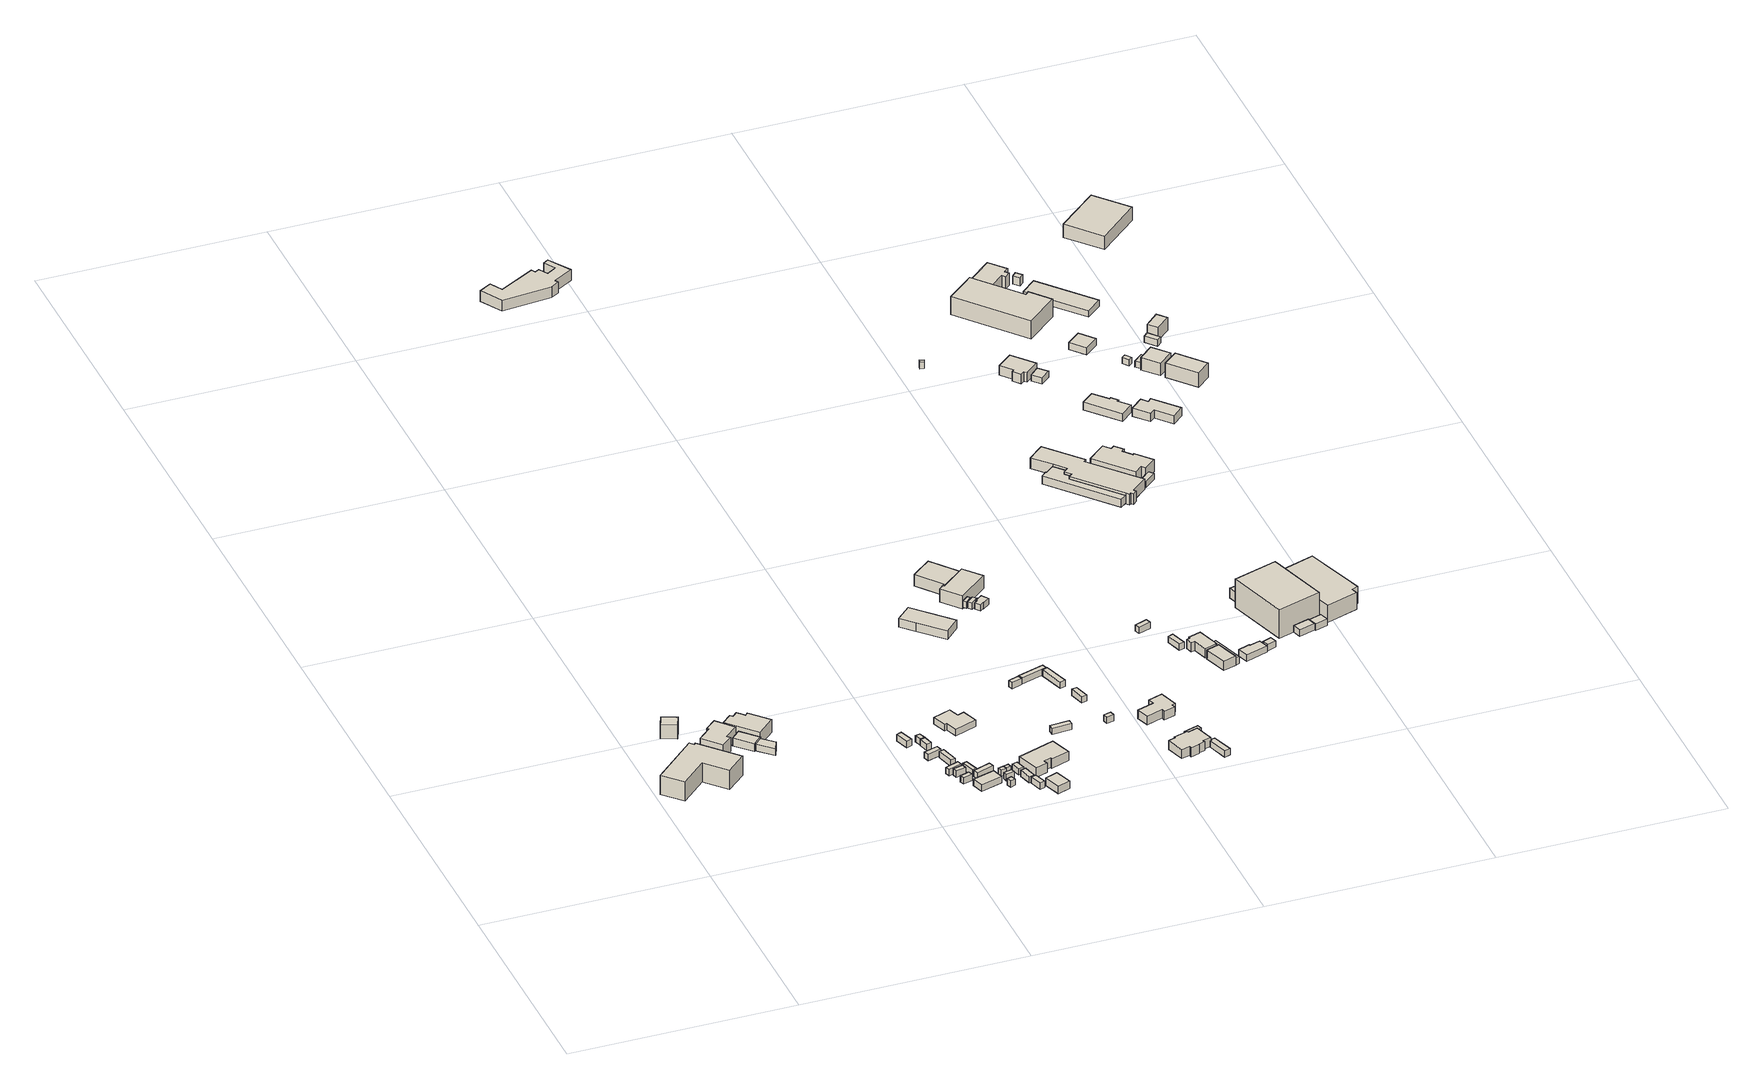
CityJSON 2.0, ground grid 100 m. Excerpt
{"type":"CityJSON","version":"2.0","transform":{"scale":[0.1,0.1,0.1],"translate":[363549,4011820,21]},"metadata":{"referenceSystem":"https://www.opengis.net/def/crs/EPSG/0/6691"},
"CityObjects":{
"building1":{"type":"Building","attributes":{"枝番":1,"利根川水系渡良瀬川洪水浸水想定区域（想定最大規模）.規模":"L2","利根川水系渡良瀬川洪水浸水想定区域（想定最大規模）.浸水ランク":"2","利根川水系渡良瀬川洪水浸水想定区域（想定最大規模）.浸水深":0.93,"利根川水系渡良瀬川洪水浸水想定区域（想定最大規模）.継続時間":10.5,"利根川水系利根川洪水浸水想定区域（想定最大規模）.規模":"L2","利根川水系利根川洪水浸水想定区域（想定最大規模）.浸水ランク":"1","利根川水系利根川洪水浸水想定区域（想定最大規模）.浸水深":0.093,"usage":"441","measuredHeight":10.3,"BuildingDetails.prefecture":"10","BuildingDetails.city":"10207","BuildingDetails.surveyYear":2016},"geometry":[{"type":"Solid","lod":"1","boundaries":[[[[0,1,2,3,4,5,6,7]],[[6,8,9,7]],[[5,10,8,6]],[[4,11,10,5]],[[3,12,11,4]],[[2,13,12,3]],[[1,14,13,2]],[[0,15,14,1]],[[7,9,15,0]],[[8,10,11,12,13,14,15,9]]]]}]},
"building2":{"type":"Building","attributes":{"枝番":1,"利根川水系渡良瀬川洪水浸水想定区域（想定最大規模）.規模":"L2","利根川水系渡良瀬川洪水浸水想定区域（想定最大規模）.浸水ランク":"2","利根川水系渡良瀬川洪水浸水想定区域（想定最大規模）.浸水深":2.76,"利根川水系渡良瀬川洪水浸水想定区域（想定最大規模）.継続時間":12.4,"利根川水系利根川洪水浸水想定区域（想定最大規模）.規模":"L2","利根川水系利根川洪水浸水想定区域（想定最大規模）.浸水ランク":"2","利根川水系利根川洪水浸水想定区域（想定最大規模）.浸水深":1.9,"measuredHeight":6.9,"BuildingDetails.prefecture":"10","BuildingDetails.city":"10207"},"geometry":[{"type":"Solid","lod":"1","boundaries":[[[[16,17,18,19]],[[18,20,21,19]],[[17,22,20,18]],[[16,23,22,17]],[[19,21,23,16]],[[20,22,23,21]]]]}]},
"building3":{"type":"Building","attributes":{"枝番":1,"利根川水系渡良瀬川洪水浸水想定区域（想定最大規模）.規模":"L2","利根川水系渡良瀬川洪水浸水想定区域（想定最大規模）.継続時間":12.4,"usage":"402","measuredHeight":7.4,"BuildingDetails.prefecture":"10","BuildingDetails.city":"10207","BuildingDetails.surveyYear":2016},"geometry":[{"type":"Solid","lod":"1","boundaries":[[[[24,25,26,27,28,29,30,31]],[[30,32,33,31]],[[29,34,32,30]],[[28,35,34,29]],[[27,36,35,28]],[[26,37,36,27]],[[25,38,37,26]],[[24,39,38,25]],[[31,33,39,24]],[[32,34,35,36,37,38,39,33]]]]}]},
"building4":{"type":"Building","attributes":{"枝番":1,"利根川水系渡良瀬川洪水浸水想定区域（想定最大規模）.規模":"L2","利根川水系渡良瀬川洪水浸水想定区域（想定最大規模）.継続時間":12.4,"usage":"441","measuredHeight":4.1,"BuildingDetails.prefecture":"10","BuildingDetails.city":"10207","BuildingDetails.surveyYear":2016},"geometry":[{"type":"Solid","lod":"1","boundaries":[[[[40,41,42,43,44,45]],[[44,46,47,45]],[[43,48,46,44]],[[42,49,48,43]],[[41,50,49,42]],[[40,51,50,41]],[[45,47,51,40]],[[46,48,49,50,51,47]]]]}]},
"building5":{"type":"Building","attributes":{"枝番":1,"measuredHeight":4.9,"BuildingDetails.prefecture":"10","BuildingDetails.city":"10207"},"geometry":[{"type":"Solid","lod":"1","boundaries":[[[[52,53,54,55]],[[54,56,57,55]],[[53,58,56,54]],[[52,59,58,53]],[[55,57,59,52]],[[56,58,59,57]]]]}]},
"building6":{"type":"Building","attributes":{"枝番":1,"利根川水系渡良瀬川洪水浸水想定区域（想定最大規模）.規模":"L2","利根川水系渡良瀬川洪水浸水想定区域（想定最大規模）.浸水ランク":"1","利根川水系渡良瀬川洪水浸水想定区域（想定最大規模）.浸水深":0.26,"利根川水系渡良瀬川洪水浸水想定区域（想定最大規模）.継続時間":12.4,"usage":"441","measuredHeight":7.5,"BuildingDetails.prefecture":"10","BuildingDetails.city":"10207","BuildingDetails.surveyYear":2016},"geometry":[{"type":"Solid","lod":"1","boundaries":[[[[60,61,62,63,64,65,66,67]],[[66,68,69,67]],[[65,70,68,66]],[[64,71,70,65]],[[63,72,71,64]],[[62,73,72,63]],[[61,74,73,62]],[[60,75,74,61]],[[67,69,75,60]],[[68,70,71,72,73,74,75,69]]]]}]},
"building7":{"type":"Building","attributes":{"枝番":1,"measuredHeight":3.7,"BuildingDetails.prefecture":"10","BuildingDetails.city":"10207"},"geometry":[{"type":"Solid","lod":"1","boundaries":[[[[76,77,78,79]],[[78,80,81,79]],[[77,82,80,78]],[[76,83,82,77]],[[79,81,83,76]],[[80,82,83,81]]]]}]},
"building8":{"type":"Building","attributes":{"枝番":1,"BuildingDetails.prefecture":"10","BuildingDetails.city":"10207"},"geometry":[{"type":"Solid","lod":"1","boundaries":[[[[84,85,86,87]],[[86,88,89,87]],[[85,90,88,86]],[[84,91,90,85]],[[87,89,91,84]],[[88,90,91,89]]]]}]},
"building9":{"type":"Building","attributes":{"枝番":1,"BuildingDetails.prefecture":"10","BuildingDetails.city":"10207"},"geometry":[{"type":"Solid","lod":"1","boundaries":[[[[92,93,94,95]],[[94,96,97,95]],[[93,98,96,94]],[[92,99,98,93]],[[95,97,99,92]],[[96,98,99,97]]]]}]},
"building10":{"type":"Building","attributes":{"枝番":1,"BuildingDetails.prefecture":"10","BuildingDetails.city":"10207"},"geometry":[{"type":"Solid","lod":"1","boundaries":[[[[100,101,102,103]],[[102,104,105,103]],[[101,106,104,102]],[[100,107,106,101]],[[103,105,107,100]],[[104,106,107,105]]]]}]},
"building11":{"type":"Building","attributes":{"枝番":1,"measuredHeight":3.1,"BuildingDetails.prefecture":"10","BuildingDetails.city":"10207"},"geometry":[{"type":"Solid","lod":"1","boundaries":[[[[108,109,110,111]],[[110,112,113,111]],[[109,114,112,110]],[[108,115,114,109]],[[111,113,115,108]],[[112,114,115,113]]]]}]},
"building12":{"type":"Building","attributes":{"枝番":1,"BuildingDetails.prefecture":"10","BuildingDetails.city":"10207"},"geometry":[{"type":"Solid","lod":"1","boundaries":[[[[116,117,118,119]],[[118,120,121,119]],[[117,122,120,118]],[[116,123,122,117]],[[119,121,123,116]],[[120,122,123,121]]]]}]},
"building13":{"type":"Building","attributes":{"枝番":1,"BuildingDetails.prefecture":"10","BuildingDetails.city":"10207"},"geometry":[{"type":"Solid","lod":"1","boundaries":[[[[124,125,126,127]],[[126,128,129,127]],[[125,130,128,126]],[[124,131,130,125]],[[127,129,131,124]],[[128,130,131,129]]]]}]},
"building14":{"type":"Building","attributes":{"枝番":1,"BuildingDetails.prefecture":"10","BuildingDetails.city":"10207"},"geometry":[{"type":"Solid","lod":"1","boundaries":[[[[132,133,134,135]],[[134,136,137,135]],[[133,138,136,134]],[[132,139,138,133]],[[135,137,139,132]],[[136,138,139,137]]]]}]},
"building15":{"type":"Building","attributes":{"枝番":1,"BuildingDetails.prefecture":"10","BuildingDetails.city":"10207"},"geometry":[{"type":"Solid","lod":"1","boundaries":[[[[140,141,142,143]],[[142,144,145,143]],[[141,146,144,142]],[[140,147,146,141]],[[143,145,147,140]],[[144,146,147,145]]]]}]},
"building16":{"type":"Building","attributes":{"枝番":1,"measuredHeight":4,"BuildingDetails.prefecture":"10","BuildingDetails.city":"10207"},"geometry":[{"type":"Solid","lod":"1","boundaries":[[[[148,149,150,151]],[[150,152,153,151]],[[149,154,152,150]],[[148,155,154,149]],[[151,153,155,148]],[[152,154,155,153]]]]}]},
"building17":{"type":"Building","attributes":{"枝番":1,"BuildingDetails.prefecture":"10","BuildingDetails.city":"10207"},"geometry":[{"type":"Solid","lod":"1","boundaries":[[[[156,157,158,159]],[[158,160,161,159]],[[157,162,160,158]],[[156,163,162,157]],[[159,161,163,156]],[[160,162,163,161]]]]}]},
"building18":{"type":"Building","attributes":{"枝番":1,"BuildingDetails.prefecture":"10","BuildingDetails.city":"10207"},"geometry":[{"type":"Solid","lod":"1","boundaries":[[[[164,165,166,167]],[[166,168,169,167]],[[165,170,168,166]],[[164,171,170,165]],[[167,169,171,164]],[[168,170,171,169]]]]}]},
"building19":{"type":"Building","attributes":{"枝番":1,"BuildingDetails.prefecture":"10","BuildingDetails.city":"10207"},"geometry":[{"type":"Solid","lod":"1","boundaries":[[[[172,173,174,175]],[[174,176,177,175]],[[173,178,176,174]],[[172,179,178,173]],[[175,177,179,172]],[[176,178,179,177]]]]}]},
"building20":{"type":"Building","attributes":{"枝番":1,"BuildingDetails.prefecture":"10","BuildingDetails.city":"10207"},"geometry":[{"type":"Solid","lod":"1","boundaries":[[[[180,181,182,183]],[[182,184,185,183]],[[181,186,184,182]],[[180,187,186,181]],[[183,185,187,180]],[[184,186,187,185]]]]}]},
"building21":{"type":"Building","attributes":{"枝番":1,"BuildingDetails.prefecture":"10","BuildingDetails.city":"10207"},"geometry":[{"type":"Solid","lod":"1","boundaries":[[[[188,189,190,191]],[[190,192,193,191]],[[189,194,192,190]],[[188,195,194,189]],[[191,193,195,188]],[[192,194,195,193]]]]}]},
"building22":{"type":"Building","attributes":{"枝番":1,"BuildingDetails.prefecture":"10","BuildingDetails.city":"10207"},"geometry":[{"type":"Solid","lod":"1","boundaries":[[[[196,197,198,199]],[[198,200,201,199]],[[197,202,200,198]],[[196,203,202,197]],[[199,201,203,196]],[[200,202,203,201]]]]}]},
"building23":{"type":"Building","attributes":{"枝番":1,"usage":"402","BuildingDetails.prefecture":"10","BuildingDetails.city":"10207","BuildingDetails.surveyYear":2016},"geometry":[{"type":"Solid","lod":"1","boundaries":[[[[204,205,206,207]],[[206,208,209,207]],[[205,210,208,206]],[[204,211,210,205]],[[207,209,211,204]],[[208,210,211,209]]]]}]},
"building24":{"type":"Building","attributes":{"枝番":1,"BuildingDetails.prefecture":"10","BuildingDetails.city":"10207"},"geometry":[{"type":"Solid","lod":"1","boundaries":[[[[212,213,214,215]],[[214,216,217,215]],[[213,218,216,214]],[[212,219,218,213]],[[215,217,219,212]],[[216,218,219,217]]]]}]},
"building25":{"type":"Building","attributes":{"枝番":1,"measuredHeight":3.5,"BuildingDetails.prefecture":"10","BuildingDetails.city":"10207"},"geometry":[{"type":"Solid","lod":"1","boundaries":[[[[220,221,222,223,224,225,226,227]],[[226,228,229,227]],[[225,230,228,226]],[[224,231,230,225]],[[223,232,231,224]],[[222,233,232,223]],[[221,234,233,222]],[[220,235,234,221]],[[227,229,235,220]],[[228,230,231,232,233,234,235,229]]]]}]},
"building26":{"type":"Building","attributes":{"枝番":1,"usage":"411","measuredHeight":3.8,"BuildingDetails.prefecture":"10","BuildingDetails.city":"10207","BuildingDetails.surveyYear":2016},"geometry":[{"type":"Solid","lod":"1","boundaries":[[[[236,237,238,239]],[[238,240,241,239]],[[237,242,240,238]],[[236,243,242,237]],[[239,241,243,236]],[[240,242,243,241]]]]}]},
"building27":{"type":"Building","attributes":{"枝番":1,"usage":"411","measuredHeight":5.6,"BuildingDetails.prefecture":"10","BuildingDetails.city":"10207","BuildingDetails.surveyYear":2016},"geometry":[{"type":"Solid","lod":"1","boundaries":[[[[244,245,246,247,248,249,250,251]],[[250,252,253,251]],[[249,254,252,250]],[[248,255,254,249]],[[247,256,255,248]],[[246,257,256,247]],[[245,258,257,246]],[[244,259,258,245]],[[251,253,259,244]],[[252,254,255,256,257,258,259,253]]]]}]},
"building28":{"type":"Building","attributes":{"枝番":1,"BuildingDetails.prefecture":"10","BuildingDetails.city":"10207"},"geometry":[{"type":"Solid","lod":"1","boundaries":[[[[260,261,262,263]],[[262,264,265,263]],[[261,266,264,262]],[[260,267,266,261]],[[263,265,267,260]],[[264,266,267,265]]]]}]},
"building29":{"type":"Building","attributes":{"枝番":1,"usage":"431","measuredHeight":4.7,"BuildingDetails.prefecture":"10","BuildingDetails.city":"10207","BuildingDetails.surveyYear":2016},"geometry":[{"type":"Solid","lod":"1","boundaries":[[[[268,269,270,271,272,273]],[[272,274,275,273]],[[271,276,274,272]],[[270,277,276,271]],[[269,278,277,270]],[[268,279,278,269]],[[273,275,279,268]],[[274,276,277,278,279,275]]]]}]},
"building30":{"type":"Building","attributes":{"枝番":1,"BuildingDetails.prefecture":"10","BuildingDetails.city":"10207"},"geometry":[{"type":"Solid","lod":"1","boundaries":[[[[280,281,282,283]],[[282,284,285,283]],[[281,286,284,282]],[[280,287,286,281]],[[283,285,287,280]],[[284,286,287,285]]]]}]},
"building31":{"type":"Building","attributes":{"枝番":1,"BuildingDetails.prefecture":"10","BuildingDetails.city":"10207"},"geometry":[{"type":"Solid","lod":"1","boundaries":[[[[288,289,290,291]],[[290,292,293,291]],[[289,294,292,290]],[[288,295,294,289]],[[291,293,295,288]],[[292,294,295,293]]]]}]},
"building32":{"type":"Building","attributes":{"枝番":1,"BuildingDetails.prefecture":"10","BuildingDetails.city":"10207"},"geometry":[{"type":"Solid","lod":"1","boundaries":[[[[296,297,298,299]],[[298,300,301,299]],[[297,302,300,298]],[[296,303,302,297]],[[299,301,303,296]],[[300,302,303,301]]]]}]},
"building33":{"type":"Building","attributes":{"枝番":1,"measuredHeight":3.1,"BuildingDetails.prefecture":"10","BuildingDetails.city":"10207"},"geometry":[{"type":"Solid","lod":"1","boundaries":[[[[304,305,306,307]],[[306,308,309,307]],[[305,310,308,306]],[[304,311,310,305]],[[307,309,311,304]],[[308,310,311,309]]]]}]},
"building34":{"type":"Building","attributes":{"枝番":1,"BuildingDetails.prefecture":"10","BuildingDetails.city":"10207"},"geometry":[{"type":"Solid","lod":"1","boundaries":[[[[312,313,314,315]],[[314,316,317,315]],[[313,318,316,314]],[[312,319,318,313]],[[315,317,319,312]],[[316,318,319,317]]]]}]},
"building35":{"type":"Building","attributes":{"枝番":1,"BuildingDetails.prefecture":"10","BuildingDetails.city":"10207"},"geometry":[{"type":"Solid","lod":"1","boundaries":[[[[320,321,322,323]],[[322,324,325,323]],[[321,326,324,322]],[[320,327,326,321]],[[323,325,327,320]],[[324,326,327,325]]]]}]},
"building36":{"type":"Building","attributes":{"枝番":1,"利根川水系渡良瀬川洪水浸水想定区域（計画規模）.規模":"L1","利根川水系渡良瀬川洪水浸水想定区域（想定最大規模）.規模":"L2","利根川水系渡良瀬川洪水浸水想定区域（想定最大規模）.浸水ランク":"2","利根川水系渡良瀬川洪水浸水想定区域（想定最大規模）.浸水深":1.14,"利根川水系渡良瀬川洪水浸水想定区域（想定最大規模）.継続時間":21.8,"利根川水系利根川洪水浸水想定区域（想定最大規模）.規模":"L2","利根川水系利根川洪水浸水想定区域（想定最大規模）.浸水ランク":"1","利根川水系利根川洪水浸水想定区域（想定最大規模）.浸水深":0.296,"measuredHeight":6.5,"BuildingDetails.prefecture":"10","BuildingDetails.city":"10207"},"geometry":[{"type":"Solid","lod":"1","boundaries":[[[[328,329,330,331,332,333,334,335,336,337,338,339,340,341,342]],[[341,343,344,342]],[[340,345,343,341]],[[339,346,345,340]],[[338,347,346,339]],[[337,348,347,338]],[[336,349,348,337]],[[335,350,349,336]],[[334,351,350,335]],[[333,352,351,334]],[[332,353,352,333]],[[331,354,353,332]],[[330,355,354,331]],[[329,356,355,330]],[[328,357,356,329]],[[342,344,357,328]],[[343,345,346,347,348,349,350,351,352,353,354,355,356,357,344]]]]}]},
"building37":{"type":"Building","attributes":{"枝番":1,"usage":"401","measuredHeight":7,"BuildingDetails.prefecture":"10","BuildingDetails.city":"10207","BuildingDetails.surveyYear":2016},"geometry":[{"type":"Solid","lod":"1","boundaries":[[[[358,359,360,361]],[[360,362,363,361]],[[359,364,362,360]],[[358,365,364,359]],[[361,363,365,358]],[[362,364,365,363]]]]}]},
"building38":{"type":"Building","attributes":{"枝番":1,"BuildingDetails.prefecture":"10","BuildingDetails.city":"10207"},"geometry":[{"type":"Solid","lod":"1","boundaries":[[[[366,367,368,369]],[[368,370,371,369]],[[367,372,370,368]],[[366,373,372,367]],[[369,371,373,366]],[[370,372,373,371]]]]}]},
"building39":{"type":"Building","attributes":{"枝番":1,"usage":"441","measuredHeight":6.5,"BuildingDetails.prefecture":"10","BuildingDetails.city":"10207","BuildingDetails.surveyYear":2016},"geometry":[{"type":"Solid","lod":"1","boundaries":[[[[374,375,376,377,378,379]],[[378,380,381,379]],[[377,382,380,378]],[[376,383,382,377]],[[375,384,383,376]],[[374,385,384,375]],[[379,381,385,374]],[[380,382,383,384,385,381]]]]}]},
"building40":{"type":"Building","attributes":{"枝番":1,"BuildingDetails.prefecture":"10","BuildingDetails.city":"10207"},"geometry":[{"type":"Solid","lod":"1","boundaries":[[[[386,387,388,389,390,391,392,393]],[[392,394,395,393]],[[391,396,394,392]],[[390,397,396,391]],[[389,398,397,390]],[[388,399,398,389]],[[387,400,399,388]],[[386,401,400,387]],[[393,395,401,386]],[[394,396,397,398,399,400,401,395]]]]}]},
"building41":{"type":"Building","attributes":{"枝番":1,"usage":"411","measuredHeight":5.2,"BuildingDetails.prefecture":"10","BuildingDetails.city":"10207","BuildingDetails.surveyYear":2016},"geometry":[{"type":"Solid","lod":"1","boundaries":[[[[402,403,404,405,406,407,408,409,410,411,412,413,414,415]],[[414,416,417,415]],[[413,418,416,414]],[[412,419,418,413]],[[411,420,419,412]],[[410,421,420,411]],[[409,422,421,410]],[[408,423,422,409]],[[407,424,423,408]],[[406,425,424,407]],[[405,426,425,406]],[[404,427,426,405]],[[403,428,427,404]],[[402,429,428,403]],[[415,417,429,402]],[[416,418,419,420,421,422,423,424,425,426,427,428,429,417]]]]}]},
"building42":{"type":"Building","attributes":{"枝番":1,"usage":"411","measuredHeight":4.7,"BuildingDetails.prefecture":"10","BuildingDetails.city":"10207","BuildingDetails.surveyYear":2016},"geometry":[{"type":"Solid","lod":"1","boundaries":[[[[430,431,432,433,434,435,436,437,438,439]],[[438,440,441,439]],[[437,442,440,438]],[[436,443,442,437]],[[435,444,443,436]],[[434,445,444,435]],[[433,446,445,434]],[[432,447,446,433]],[[431,448,447,432]],[[430,449,448,431]],[[439,441,449,430]],[[440,442,443,444,445,446,447,448,449,441]]]]}]},
"building43":{"type":"Building","attributes":{"枝番":1,"usage":"411","measuredHeight":3.1,"BuildingDetails.prefecture":"10","BuildingDetails.city":"10207","BuildingDetails.surveyYear":2016},"geometry":[{"type":"Solid","lod":"1","boundaries":[[[[450,451,452,453]],[[452,454,455,453]],[[451,456,454,452]],[[450,457,456,451]],[[453,455,457,450]],[[454,456,457,455]]]]}]},
"building44":{"type":"Building","attributes":{"枝番":1,"usage":"411","measuredHeight":3.1,"BuildingDetails.prefecture":"10","BuildingDetails.city":"10207","BuildingDetails.surveyYear":2016},"geometry":[{"type":"Solid","lod":"1","boundaries":[[[[458,459,460,461,462,463]],[[462,464,465,463]],[[461,466,464,462]],[[460,467,466,461]],[[459,468,467,460]],[[458,469,468,459]],[[463,465,469,458]],[[464,466,467,468,469,465]]]]}]},
"building45":{"type":"Building","attributes":{"枝番":1,"BuildingDetails.prefecture":"10","BuildingDetails.city":"10207"},"geometry":[{"type":"Solid","lod":"1","boundaries":[[[[470,471,472,473]],[[472,474,475,473]],[[471,476,474,472]],[[470,477,476,471]],[[473,475,477,470]],[[474,476,477,475]]]]}]},
"building46":{"type":"Building","attributes":{"枝番":1,"BuildingDetails.prefecture":"10","BuildingDetails.city":"10207"},"geometry":[{"type":"Solid","lod":"1","boundaries":[[[[478,479,480,481]],[[480,482,483,481]],[[479,484,482,480]],[[478,485,484,479]],[[481,483,485,478]],[[482,484,485,483]]]]}]},
"building47":{"type":"Building","attributes":{"枝番":1,"usage":"431","measuredHeight":4.6,"BuildingDetails.prefecture":"10","BuildingDetails.city":"10207","BuildingDetails.surveyYear":2016},"geometry":[{"type":"Solid","lod":"1","boundaries":[[[[486,487,488,489,490,491,492,493,494,495]],[[494,496,497,495]],[[493,498,496,494]],[[492,499,498,493]],[[491,500,499,492]],[[490,501,500,491]],[[489,502,501,490]],[[488,503,502,489]],[[487,504,503,488]],[[486,505,504,487]],[[495,497,505,486]],[[496,498,499,500,501,502,503,504,505,497]]]]}]},
"building48":{"type":"Building","attributes":{"枝番":1,"usage":"431","measuredHeight":4.5,"BuildingDetails.prefecture":"10","BuildingDetails.city":"10207","BuildingDetails.surveyYear":2016},"geometry":[{"type":"Solid","lod":"1","boundaries":[[[[506,507,508,509,510]],[[509,511,512,510]],[[508,513,511,509]],[[507,514,513,508]],[[506,515,514,507]],[[510,512,515,506]],[[511,513,514,515,512]]]]}]},
"building49":{"type":"Building","attributes":{"枝番":1,"measuredHeight":3.9,"BuildingDetails.prefecture":"10","BuildingDetails.city":"10207"},"geometry":[{"type":"Solid","lod":"1","boundaries":[[[[508,507,494,493,492,516,517,509]],[[517,518,519,509]],[[516,520,518,517]],[[492,521,520,516]],[[493,522,521,492]],[[494,523,522,493]],[[507,524,523,494]],[[508,525,524,507]],[[509,519,525,508]],[[518,520,521,522,523,524,525,519]]]]}]},
"building50":{"type":"Building","attributes":{"枝番":1,"measuredHeight":3.2,"BuildingDetails.prefecture":"10","BuildingDetails.city":"10207"},"geometry":[{"type":"Solid","lod":"1","boundaries":[[[[526,527,528,529,530,531]],[[530,532,533,531]],[[529,534,532,530]],[[528,535,534,529]],[[527,536,535,528]],[[526,537,536,527]],[[531,533,537,526]],[[532,534,535,536,537,533]]]]}]},
"building51":{"type":"Building","attributes":{"枝番":1,"measuredHeight":3.2,"BuildingDetails.prefecture":"10","BuildingDetails.city":"10207"},"geometry":[{"type":"Solid","lod":"1","boundaries":[[[[538,539,540,541]],[[540,542,543,541]],[[539,544,542,540]],[[538,545,544,539]],[[541,543,545,538]],[[542,544,545,543]]]]}]},
"building52":{"type":"Building","attributes":{"枝番":1,"usage":"441","measuredHeight":6.3,"BuildingDetails.prefecture":"10","BuildingDetails.city":"10207","BuildingDetails.surveyYear":2016},"geometry":[{"type":"Solid","lod":"1","boundaries":[[[[546,547,548,549,550,551,552,553,554,555]],[[554,556,557,555]],[[553,558,556,554]],[[552,559,558,553]],[[551,560,559,552]],[[550,561,560,551]],[[549,562,561,550]],[[548,563,562,549]],[[547,564,563,548]],[[546,565,564,547]],[[555,557,565,546]],[[556,558,559,560,561,562,563,564,565,557]]]]}]},
"building53":{"type":"Building","attributes":{"枝番":1,"利根川水系渡良瀬川洪水浸水想定区域（想定最大規模）.規模":"L2","利根川水系渡良瀬川洪水浸水想定区域（想定最大規模）.浸水ランク":"2","利根川水系渡良瀬川洪水浸水想定区域（想定最大規模）.浸水深":1.85,"利根川水系渡良瀬川洪水浸水想定区域（想定最大規模）.継続時間":9,"利根川水系利根川洪水浸水想定区域（想定最大規模）.規模":"L2","利根川水系利根川洪水浸水想定区域（想定最大規模）.浸水ランク":"2","利根川水系利根川洪水浸水想定区域（想定最大規模）.浸水深":0.996,"usage":"451","BuildingDetails.prefecture":"10","BuildingDetails.city":"10207","BuildingDetails.surveyYear":2016},"geometry":[{"type":"Solid","lod":"1","boundaries":[[[[566,567,568,569]],[[568,570,571,569]],[[567,572,570,568]],[[566,573,572,567]],[[569,571,573,566]],[[570,572,573,571]]]]}]},
"building54":{"type":"Building","attributes":{"枝番":1,"measuredHeight":5.1,"BuildingDetails.prefecture":"10","BuildingDetails.city":"10207"},"geometry":[{"type":"Solid","lod":"1","boundaries":[[[[574,575,576,577,578]],[[577,579,580,578]],[[576,581,579,577]],[[575,582,581,576]],[[574,583,582,575]],[[578,580,583,574]],[[579,581,582,583,580]]]]}]},
"building55":{"type":"Building","attributes":{"枝番":1,"usage":"441","measuredHeight":7.9,"BuildingDetails.prefecture":"10","BuildingDetails.city":"10207","BuildingDetails.surveyYear":2016},"geometry":[{"type":"Solid","lod":"1","boundaries":[[[[584,585,586,587,588,589,590,591,592,593,594,595,596,597,598,599]],[[598,600,601,599]],[[597,602,600,598]],[[596,603,602,597]],[[595,604,603,596]],[[594,605,604,595]],[[593,606,605,594]],[[592,607,606,593]],[[591,608,607,592]],[[590,609,608,591]],[[589,610,609,590]],[[588,611,610,589]],[[587,612,611,588]],[[586,613,612,587]],[[585,614,613,586]],[[584,615,614,585]],[[599,601,615,584]],[[600,602,603,604,605,606,607,608,609,610,611,612,613,614,615,601]]]]}]},
"building56":{"type":"Building","attributes":{"枝番":1,"usage":"441","measuredHeight":15.1,"BuildingDetails.prefecture":"10","BuildingDetails.city":"10207","BuildingDetails.surveyYear":2016},"geometry":[{"type":"Solid","lod":"1","boundaries":[[[[616,617,618,619]],[[618,620,621,619]],[[617,622,620,618]],[[616,623,622,617]],[[619,621,623,616]],[[620,622,623,621]]]]}]},
"building57":{"type":"Building","attributes":{"枝番":1,"usage":"454","measuredHeight":3.7,"BuildingDetails.prefecture":"10","BuildingDetails.city":"10207","BuildingDetails.surveyYear":2016},"geometry":[{"type":"Solid","lod":"1","boundaries":[[[[624,625,626,627]],[[626,628,629,627]],[[625,630,628,626]],[[624,631,630,625]],[[627,629,631,624]],[[628,630,631,629]]]]}]},
"building58":{"type":"Building","attributes":{"枝番":1,"usage":"454","measuredHeight":3.3,"BuildingDetails.prefecture":"10","BuildingDetails.city":"10207","BuildingDetails.surveyYear":2016},"geometry":[{"type":"Solid","lod":"1","boundaries":[[[[632,633,634,635]],[[634,636,637,635]],[[633,638,636,634]],[[632,639,638,633]],[[635,637,639,632]],[[636,638,639,637]]]]}]},
"building59":{"type":"Building","attributes":{"枝番":1,"usage":"413","measuredHeight":8.2,"BuildingDetails.prefecture":"10","BuildingDetails.city":"10207","BuildingDetails.surveyYear":2016},"geometry":[{"type":"Solid","lod":"1","boundaries":[[[[640,641,642,643,644,645,646,647,648,649,650,651]],[[650,652,653,651]],[[649,654,652,650]],[[648,655,654,649]],[[647,656,655,648]],[[646,657,656,647]],[[645,658,657,646]],[[644,659,658,645]],[[643,660,659,644]],[[642,661,660,643]],[[641,662,661,642]],[[640,663,662,641]],[[651,653,663,640]],[[652,654,655,656,657,658,659,660,661,662,663,653]]]]}]},
"building60":{"type":"Building","attributes":{"枝番":1,"measuredHeight":3.4,"BuildingDetails.prefecture":"10","BuildingDetails.city":"10207"},"geometry":[{"type":"Solid","lod":"1","boundaries":[[[[664,665,666,667]],[[666,668,669,667]],[[665,670,668,666]],[[664,671,670,665]],[[667,669,671,664]],[[668,670,671,669]]]]}]},
"building61":{"type":"Building","attributes":{"枝番":1,"usage":"441","measuredHeight":9.3,"BuildingDetails.prefecture":"10","BuildingDetails.city":"10207","BuildingDetails.surveyYear":2016},"geometry":[{"type":"Solid","lod":"1","boundaries":[[[[672,673,674,675,676,677]],[[676,678,679,677]],[[675,680,678,676]],[[674,681,680,675]],[[673,682,681,674]],[[672,683,682,673]],[[677,679,683,672]],[[678,680,681,682,683,679]]]]}]},
"building62":{"type":"Building","attributes":{"枝番":1,"usage":"411","measuredHeight":5.2,"BuildingDetails.prefecture":"10","BuildingDetails.city":"10207","BuildingDetails.surveyYear":2016},"geometry":[{"type":"Solid","lod":"1","boundaries":[[[[684,685,686,687,688,689,690,691]],[[690,692,693,691]],[[689,694,692,690]],[[688,695,694,689]],[[687,696,695,688]],[[686,697,696,687]],[[685,698,697,686]],[[684,699,698,685]],[[691,693,699,684]],[[692,694,695,696,697,698,699,693]]]]}]},
"building63":{"type":"Building","attributes":{"枝番":1,"usage":"411","measuredHeight":3.2,"BuildingDetails.prefecture":"10","BuildingDetails.city":"10207","BuildingDetails.surveyYear":2016},"geometry":[{"type":"Solid","lod":"1","boundaries":[[[[700,701,702,703]],[[702,704,705,703]],[[701,706,704,702]],[[700,707,706,701]],[[703,705,707,700]],[[704,706,707,705]]]]}]},
"building64":{"type":"Building","attributes":{"枝番":1,"usage":"411","measuredHeight":4,"BuildingDetails.prefecture":"10","BuildingDetails.city":"10207","BuildingDetails.surveyYear":2016},"geometry":[{"type":"Solid","lod":"1","boundaries":[[[[708,709,710,711,712,713,714,715]],[[714,716,717,715]],[[713,718,716,714]],[[712,719,718,713]],[[711,720,719,712]],[[710,721,720,711]],[[709,722,721,710]],[[708,723,722,709]],[[715,717,723,708]],[[716,718,719,720,721,722,723,717]]]]}]},
"building65":{"type":"Building","attributes":{"枝番":1,"利根川水系渡良瀬川洪水浸水想定区域（計画規模）.規模":"L1","利根川水系渡良瀬川洪水浸水想定区域（想定最大規模）.規模":"L2","利根川水系渡良瀬川洪水浸水想定区域（想定最大規模）.継続時間":6.9,"usage":"441","measuredHeight":12.2,"BuildingDetails.prefecture":"10","BuildingDetails.city":"10207","BuildingDetails.surveyYear":2016},"geometry":[{"type":"Solid","lod":"1","boundaries":[[[[724,725,726,727,728,729]],[[728,730,731,729]],[[727,732,730,728]],[[726,733,732,727]],[[725,734,733,726]],[[724,735,734,725]],[[729,731,735,724]],[[730,732,733,734,735,731]]]]}]},
"building66":{"type":"Building","attributes":{"枝番":1,"usage":"411","measuredHeight":4.5,"BuildingDetails.prefecture":"10","BuildingDetails.city":"10207","BuildingDetails.surveyYear":2016},"geometry":[{"type":"Solid","lod":"1","boundaries":[[[[736,737,738,739,740,741,742,743]],[[742,744,745,743]],[[741,746,744,742]],[[740,747,746,741]],[[739,748,747,740]],[[738,749,748,739]],[[737,750,749,738]],[[736,751,750,737]],[[743,745,751,736]],[[744,746,747,748,749,750,751,745]]]]}]},
"building67":{"type":"Building","attributes":{"枝番":1,"利根川水系渡良瀬川洪水浸水想定区域（想定最大規模）.規模":"L2","利根川水系渡良瀬川洪水浸水想定区域（想定最大規模）.継続時間":6.1,"usage":"411","measuredHeight":7.4,"BuildingDetails.prefecture":"10","BuildingDetails.city":"10207","BuildingDetails.surveyYear":2016},"geometry":[{"type":"Solid","lod":"1","boundaries":[[[[752,753,754,755,756,757,758,759]],[[758,760,761,759]],[[757,762,760,758]],[[756,763,762,757]],[[755,764,763,756]],[[754,765,764,755]],[[753,766,765,754]],[[752,767,766,753]],[[759,761,767,752]],[[760,762,763,764,765,766,767,761]]]]}]},
"building68":{"type":"Building","attributes":{"枝番":1,"usage":"431","measuredHeight":3.8,"BuildingDetails.prefecture":"10","BuildingDetails.city":"10207","BuildingDetails.surveyYear":2016},"geometry":[{"type":"Solid","lod":"1","boundaries":[[[[768,769,770,771]],[[770,772,773,771]],[[769,774,772,770]],[[768,775,774,769]],[[771,773,775,768]],[[772,774,775,773]]]]}]},
"building69":{"type":"Building","attributes":{"枝番":1,"measuredHeight":5.4,"BuildingDetails.prefecture":"10","BuildingDetails.city":"10207"},"geometry":[{"type":"Solid","lod":"1","boundaries":[[[[776,777,778,779]],[[778,780,781,779]],[[777,782,780,778]],[[776,783,782,777]],[[779,781,783,776]],[[780,782,783,781]]]]}]},
"building70":{"type":"Building","attributes":{"枝番":1,"利根川水系渡良瀬川洪水浸水想定区域（想定最大規模）.規模":"L2","利根川水系渡良瀬川洪水浸水想定区域（想定最大規模）.継続時間":6.1,"measuredHeight":4.4,"BuildingDetails.prefecture":"10","BuildingDetails.city":"10207"},"geometry":[{"type":"Solid","lod":"1","boundaries":[[[[784,785,786,787]],[[786,788,789,787]],[[785,790,788,786]],[[784,791,790,785]],[[787,789,791,784]],[[788,790,791,789]]]]}]},
"building71":{"type":"Building","attributes":{"枝番":1,"measuredHeight":6.2,"BuildingDetails.prefecture":"10","BuildingDetails.city":"10207"},"geometry":[{"type":"Solid","lod":"1","boundaries":[[[[792,793,794,795]],[[794,796,797,795]],[[793,798,796,794]],[[792,799,798,793]],[[795,797,799,792]],[[796,798,799,797]]]]}]},
"building72":{"type":"Building","attributes":{"枝番":1,"利根川水系渡良瀬川洪水浸水想定区域（想定最大規模）.規模":"L2","利根川水系渡良瀬川洪水浸水想定区域（想定最大規模）.継続時間":6.1,"usage":"431","measuredHeight":6.5,"BuildingDetails.prefecture":"10","BuildingDetails.city":"10207","BuildingDetails.surveyYear":2016},"geometry":[{"type":"Solid","lod":"1","boundaries":[[[[800,801,802,803]],[[802,804,805,803]],[[801,806,804,802]],[[800,807,806,801]],[[803,805,807,800]],[[804,806,807,805]]]]}]},
"building73":{"type":"Building","attributes":{"枝番":1,"measuredHeight":6.4,"BuildingDetails.prefecture":"10","BuildingDetails.city":"10207"},"geometry":[{"type":"Solid","lod":"1","boundaries":[[[[808,809,810,811]],[[810,812,813,811]],[[809,814,812,810]],[[808,815,814,809]],[[811,813,815,808]],[[812,814,815,813]]]]}]},
"building74":{"type":"Building","attributes":{"枝番":1,"usage":"441","measuredHeight":7.3,"BuildingDetails.prefecture":"10","BuildingDetails.city":"10207","BuildingDetails.surveyYear":2016},"geometry":[{"type":"Solid","lod":"1","boundaries":[[[[816,817,818,819]],[[818,820,821,819]],[[817,822,820,818]],[[816,823,822,817]],[[819,821,823,816]],[[820,822,823,821]]]]}]},
"building75":{"type":"Building","attributes":{"枝番":1,"usage":"441","BuildingDetails.prefecture":"10","BuildingDetails.city":"10207","BuildingDetails.surveyYear":2016},"geometry":[{"type":"Solid","lod":"1","boundaries":[[[[824,825,826,827]],[[826,828,829,827]],[[825,830,828,826]],[[824,831,830,825]],[[827,829,831,824]],[[828,830,831,829]]]]}]},
"building76":{"type":"Building","attributes":{"枝番":1,"usage":"413","measuredHeight":6.4,"BuildingDetails.prefecture":"10","BuildingDetails.city":"10207","BuildingDetails.surveyYear":2016},"geometry":[{"type":"Solid","lod":"1","boundaries":[[[[832,833,834,835]],[[834,836,837,835]],[[833,838,836,834]],[[832,839,838,833]],[[835,837,839,832]],[[836,838,839,837]]]]}]},
"building77":{"type":"Building","attributes":{"枝番":1,"利根川水系渡良瀬川洪水浸水想定区域（想定最大規模）.規模":"L2","利根川水系渡良瀬川洪水浸水想定区域（想定最大規模）.浸水ランク":"1","利根川水系渡良瀬川洪水浸水想定区域（想定最大規模）.浸水深":0.45,"利根川水系渡良瀬川洪水浸水想定区域（想定最大規模）.継続時間":1.8,"usage":"431","measuredHeight":6.8,"BuildingDetails.prefecture":"10","BuildingDetails.city":"10207","BuildingDetails.surveyYear":2016},"geometry":[{"type":"Solid","lod":"1","boundaries":[[[[840,841,842,843]],[[842,844,845,843]],[[841,846,844,842]],[[840,847,846,841]],[[843,845,847,840]],[[844,846,847,845]]]]}]}
},
"vertices":[
[9,587,33],[201,766,33],[217,748,33],[224,755,33],[369,599,33],[283,520,33],[198,611,33],[85,506,33],[198,611,126],[85,506,126],[283,520,126],[369,599,126],[224,755,126],[217,748,126],[201,766,126],[9,587,126],
[168,1003,6],[190,1055,6],[255,1028,6],[233,976,6],[255,1028,74],[233,976,74],[190,1055,74],[168,1003,74],
[260,797,46],[317,847,46],[310,854,46],[359,897,46],[424,823,46],[366,773,46],[378,759,46],[330,717,46],[378,759,114],[330,717,114],[366,773,114],[424,823,114],[359,897,114],[310,854,114],[317,847,114],[260,797,114],
[396,786,52],[436,824,52],[504,753,52],[502,752,52],[469,719,52],[465,715,52],[469,719,90],[465,715,90],[502,752,90],[504,753,90],[436,824,90],[396,786,90],
[469,719,53],[502,752,53],[553,705,53],[532,658,53],[553,705,85],[532,658,85],[502,752,85],[469,719,85],
[397,893,34],[440,933,34],[450,922,34],[472,942,34],[500,912,34],[512,924,34],[586,845,34],[510,773,34],[586,845,98],[510,773,98],[512,924,98],[500,912,98],[472,942,98],[450,922,98],[440,933,98],[397,893,98],
[1030,598,43],[1054,606,43],[1075,544,43],[1050,536,43],[1075,544,74],[1050,536,74],[1054,606,74],[1030,598,74],
[1162,224,46],[1204,238,46],[1211,218,46],[1169,204,46],[1211,218,76],[1169,204,76],[1204,238,76],[1162,224,76],
[1129,304,45],[1190,325,45],[1197,304,45],[1137,283,45],[1197,304,75],[1137,283,75],[1190,325,75],[1129,304,75],
[1089,439,45],[1151,458,45],[1158,434,45],[1096,415,45],[1158,434,75],[1096,415,75],[1151,458,75],[1089,439,75],
[1153,282,46],[1198,293,46],[1203,271,46],[1159,260,46],[1203,271,76],[1159,260,76],[1198,293,76],[1153,282,76],
[1105,530,44],[1129,536,44],[1140,493,44],[1117,487,44],[1140,493,74],[1117,487,74],[1129,536,74],[1105,530,74],
[1098,563,44],[1119,569,44],[1128,539,44],[1107,533,44],[1128,539,74],[1107,533,74],[1119,569,74],[1098,563,74],
[1146,421,45],[1168,427,45],[1188,351,45],[1166,345,45],[1188,351,75],[1166,345,75],[1168,427,75],[1146,421,75],
[1204,306,46],[1222,311,46],[1241,252,46],[1223,246,46],[1241,252,76],[1223,246,76],[1222,311,76],[1204,306,76],
[1202,181,46],[1300,210,46],[1315,159,46],[1217,129,46],[1315,159,77],[1217,129,77],[1300,210,77],[1202,181,77],
[1226,242,45],[1304,270,45],[1313,247,45],[1235,218,45],[1313,247,75],[1235,218,75],[1304,270,75],[1226,242,75],
[1330,138,46],[1352,146,46],[1360,123,46],[1338,115,46],[1360,123,76],[1338,115,76],[1352,146,76],[1330,138,76],
[1324,221,47],[1348,226,47],[1352,207,47],[1329,202,47],[1352,207,77],[1329,202,77],[1348,226,77],[1324,221,77],
[1333,185,46],[1371,194,46],[1375,175,46],[1337,166,46],[1375,175,76],[1337,166,76],[1371,194,76],[1333,185,76],
[1350,227,47],[1371,232,47],[1375,216,47],[1354,211,47],[1375,216,77],[1354,211,77],[1371,232,77],[1350,227,77],
[1386,228,47],[1410,235,47],[1422,191,47],[1399,184,47],[1422,191,77],[1399,184,77],[1410,235,77],[1386,228,77],
[1403,176,46],[1427,182,46],[1442,124,46],[1419,118,46],[1442,124,76],[1419,118,76],[1427,182,76],[1403,176,76],
[1425,114,46],[1448,121,46],[1465,66,46],[1442,59,46],[1465,66,76],[1442,59,76],[1448,121,76],[1425,114,76],
[1246,599,43],[1236,595,43],[1213,660,43],[1293,689,43],[1310,642,43],[1340,653,43],[1365,582,43],[1265,546,43],[1365,582,74],[1265,546,74],[1340,653,74],[1310,642,74],[1293,689,74],[1213,660,74],[1236,595,74],[1246,599,74],
[1474,80,45],[1530,100,45],[1557,25,45],[1500,5,45],[1557,25,81],[1500,5,81],[1530,100,81],[1474,80,81],
[1424,246,47],[1590,304,47],[1623,211,47],[1541,184,47],[1538,191,47],[1506,180,47],[1512,163,47],[1459,145,47],[1512,163,92],[1459,145,92],[1506,180,92],[1538,191,92],[1541,184,92],[1623,211,92],[1590,304,92],[1424,246,92],
[1629,439,45],[1715,444,45],[1716,420,45],[1630,415,45],[1716,420,75],[1630,415,75],[1715,444,75],[1629,439,75],
[1330,1361,47],[1394,1422,47],[1508,1303,47],[1544,1266,47],[1481,1205,47],[1384,1305,47],[1481,1205,89],[1384,1305,89],[1544,1266,89],[1508,1303,89],[1394,1422,89],[1330,1361,89],
[1591,804,44],[1638,819,44],[1645,798,44],[1598,783,44],[1645,798,74],[1598,783,74],[1638,819,74],[1591,804,74],
[1642,822,44],[1758,859,44],[1765,837,44],[1649,800,44],[1765,837,74],[1649,800,74],[1758,859,74],[1642,822,74],
[1858,433,45],[1892,442,45],[1897,419,45],[1863,410,45],[1897,419,75],[1863,410,75],[1892,442,75],[1858,433,75],
[1745,827,45],[1769,834,45],[1804,722,45],[1780,715,45],[1804,722,75],[1780,715,75],[1769,834,75],[1745,827,75],
[1803,648,48],[1826,654,48],[1844,588,48],[1821,582,48],[1844,588,78],[1821,582,78],[1826,654,78],[1803,648,78],
[1623,1407,44],[1653,1431,44],[1663,1419,44],[1635,1394,44],[1663,1419,74],[1635,1394,74],[1653,1431,74],[1623,1407,74],
[613,4201,22],[667,4233,22],[699,4179,22],[858,4267,22],[868,4250,22],[888,4261,22],[911,4222,22],[952,4247,22],[923,4298,22],[946,4313,22],[1008,4213,22],[920,4161,22],[928,4147,22],[890,4124,22],[670,4103,22],[890,4124,74],[670,4103,74],[928,4147,74],[920,4161,74],[1008,4213,74],[946,4313,74],[923,4298,74],[952,4247,74],[911,4222,74],[888,4261,74],[868,4250,74],[858,4267,74],[699,4179,74],[667,4233,74],[613,4201,74],
[1503,1640,31],[1591,1712,31],[1686,1595,31],[1597,1523,31],[1686,1595,85],[1597,1523,85],[1591,1712,85],[1503,1640,85],
[1639,1395,44],[1671,1422,44],[1685,1406,44],[1653,1379,44],[1685,1406,74],[1653,1379,74],[1671,1422,74],[1639,1395,74],
[1555,1489,35],[1579,1508,35],[1583,1504,35],[1690,1593,35],[1755,1516,35],[1623,1407,35],[1755,1516,98],[1623,1407,98],[1690,1593,98],[1583,1504,98],[1579,1508,98],[1555,1489,98],
[1663,1376,45],[1678,1388,45],[1674,1392,45],[1706,1416,45],[1728,1387,45],[1698,1364,45],[1697,1366,45],[1680,1354,45],[1697,1366,75],[1680,1354,75],[1698,1364,75],[1728,1387,75],[1706,1416,75],[1674,1392,75],[1678,1388,75],[1663,1376,75],
[2092,76,45],[2055,65,45],[2029,148,45],[2061,157,45],[2059,164,45],[2122,183,45],[2125,177,45],[2169,191,45],[2195,108,45],[2160,97,45],[2162,88,45],[2132,79,45],[2133,75,45],[2095,63,45],[2133,75,88],[2095,63,88],[2132,79,88],[2162,88,88],[2160,97,88],[2195,108,88],[2169,191,88],[2125,177,88],[2122,183,88],[2059,164,88],[2061,157,88],[2029,148,88],[2055,65,88],[2092,76,88],
[1994,402,44],[2070,427,44],[2061,455,44],[2125,476,44],[2152,392,44],[2136,387,44],[2141,371,44],[2090,354,44],[2086,370,44],[2013,346,44],[2086,370,85],[2013,346,85],[2090,354,85],[2141,371,85],[2136,387,85],[2152,392,85],[2125,476,85],[2061,455,85],[2070,427,85],[1994,402,85],
[2118,202,47],[2183,222,47],[2190,202,47],[2125,181,47],[2190,202,77],[2125,181,77],[2183,222,77],[2118,202,77],
[2191,104,44],[2198,106,44],[2196,113,44],[2216,119,44],[2247,24,44],[2220,15,44],[2247,24,74],[2220,15,74],[2216,119,74],[2196,113,74],[2198,106,74],[2191,104,74],
[2212,1005,39],[2268,1025,39],[2276,1002,39],[2220,982,39],[2276,1002,69],[2220,982,69],[2268,1025,69],[2212,1005,69],
[2305,875,43],[2328,883,43],[2350,813,43],[2327,806,43],[2350,813,73],[2327,806,73],[2328,883,73],[2305,875,73],
[2384,784,42],[2368,779,42],[2359,808,42],[2375,814,42],[2373,821,42],[2429,839,42],[2453,766,42],[2462,737,42],[2457,736,42],[2405,719,42],[2457,736,86],[2405,719,86],[2462,737,86],[2453,766,86],[2429,839,86],[2373,821,86],[2375,814,86],[2359,808,86],[2368,779,86],[2384,784,86],
[2408,709,42],[2460,726,42],[2466,728,42],[2500,625,42],[2442,606,42],[2500,625,86],[2442,606,86],[2466,728,86],[2460,726,86],[2408,709,86],
[2471,772,42],[2517,631,42],[2517,631,78],[2500,625,78],[2471,772,78],[2453,766,78],[2462,737,78],[2457,736,78],[2460,726,78],[2466,728,78],
[2535,685,42],[2589,703,42],[2590,699,42],[2637,714,42],[2652,669,42],[2551,636,42],[2652,669,72],[2551,636,72],[2637,714,72],[2590,699,72],[2589,703,72],[2535,685,72],
[2648,706,42],[2688,720,42],[2698,690,42],[2657,677,42],[2698,690,72],[2657,677,72],[2688,720,72],[2648,706,72],
[2240,2127,45],[2264,2148,45],[2266,2145,45],[2304,2176,45],[2347,2126,45],[2327,2108,45],[2350,2082,45],[2334,2068,45],[2503,1876,45],[2477,1855,45],[2503,1876,84],[2477,1855,84],[2334,2068,84],[2350,2082,84],[2327,2108,84],[2347,2126,84],[2304,2176,84],[2266,2145,84],[2264,2148,84],[2240,2127,84],
[2088,3111,25],[2093,3127,25],[2111,3121,25],[2106,3105,25],[2111,3121,55],[2106,3105,55],[2093,3127,55],[2088,3111,55],
[2654,1097,38],[2658,1098,38],[2756,1126,38],[2768,1083,38],[2667,1054,38],[2768,1083,84],[2667,1054,84],[2756,1126,84],[2658,1098,84],[2654,1097,84],
[2523,1868,43],[2516,1861,43],[2503,1876,43],[2334,2068,43],[2350,2082,43],[2327,2108,43],[2347,2126,43],[2304,2176,43],[2237,2251,43],[2306,2312,43],[2440,2160,43],[2430,2150,43],[2611,1945,43],[2541,1884,43],[2549,1875,43],[2531,1859,43],[2549,1875,95],[2531,1859,95],[2541,1884,95],[2611,1945,95],[2430,2150,95],[2440,2160,95],[2306,2312,95],[2237,2251,95],[2304,2176,95],[2347,2126,95],[2327,2108,95],[2350,2082,95],[2334,2068,95],[2503,1876,95],[2516,1861,95],[2523,1868,95],
[2649,1021,39],[2844,1083,39],[2930,811,39],[2735,749,39],[2930,811,177],[2735,749,177],[2844,1083,177],[2649,1021,177],
[2803,767,42],[2875,789,42],[2887,750,42],[2815,728,42],[2887,750,74],[2815,728,74],[2875,789,74],[2803,767,74],
[2878,786,42],[2935,804,42],[2947,764,42],[2891,746,42],[2947,764,74],[2891,746,74],[2935,804,74],[2878,786,74],
[2456,2149,45],[2534,2216,45],[2560,2186,45],[2575,2199,45],[2607,2162,45],[2594,2151,45],[2626,2113,45],[2632,2119,45],[2692,2049,45],[2639,2004,45],[2626,2019,45],[2592,1990,45],[2626,2019,104],[2592,1990,104],[2639,2004,104],[2692,2049,104],[2632,2119,104],[2626,2113,104],[2594,2151,104],[2607,2162,104],[2575,2199,104],[2560,2186,104],[2534,2216,104],[2456,2149,104],
[2606,1975,44],[2656,2018,44],[2673,1998,44],[2623,1955,44],[2673,1998,74],[2623,1955,74],[2656,2018,74],[2606,1975,74],
[2859,1090,38],[3029,1147,38],[3121,874,38],[3092,864,38],[3101,837,38],[2959,789,38],[3101,837,120],[2959,789,120],[3092,864,120],[3121,874,120],[3029,1147,120],[2859,1090,120],
[2392,2865,46],[2402,2874,46],[2359,2924,46],[2426,2981,46],[2506,2888,46],[2446,2836,46],[2436,2847,46],[2420,2833,46],[2436,2847,92],[2420,2833,92],[2446,2836,92],[2506,2888,92],[2426,2981,92],[2359,2924,92],[2402,2874,92],[2392,2865,92],
[2462,2835,48],[2503,2873,48],[2538,2836,48],[2497,2798,48],[2538,2836,78],[2497,2798,78],[2503,2873,78],[2462,2835,78],
[2585,2567,47],[2639,2614,47],[2693,2553,47],[2699,2559,47],[2723,2532,47],[2716,2527,47],[2758,2480,47],[2703,2432,47],[2758,2480,84],[2703,2432,84],[2716,2527,84],[2723,2532,84],[2699,2559,84],[2693,2553,84],[2639,2614,84],[2585,2567,84],
[2339,3419,35],[2461,3523,35],[2628,3327,35],[2644,3341,35],[2716,3256,35],[2578,3139,35],[2716,3256,122],[2578,3139,122],[2644,3341,122],[2628,3327,122],[2461,3523,122],[2339,3419,122],
[2830,2408,48],[2807,2389,48],[2752,2452,48],[2807,2500,48],[2829,2474,48],[2846,2489,48],[2939,2383,48],[2890,2339,48],[2939,2383,88],[2890,2339,88],[2846,2489,88],[2829,2474,88],[2807,2500,88],[2752,2452,88],[2807,2389,88],[2830,2408,88],
[2471,3533,45],[2575,3623,45],[2636,3552,45],[2616,3536,45],[2630,3520,45],[2607,3500,45],[2596,3514,45],[2534,3460,45],[2596,3514,104],[2534,3460,104],[2607,3500,104],[2630,3520,104],[2616,3536,104],[2636,3552,104],[2575,3623,104],[2471,3533,104],
[2686,2999,46],[2747,3050,46],[2801,2986,46],[2741,2935,46],[2801,2986,79],[2741,2935,79],[2747,3050,79],[2686,2999,79],
[2851,2827,46],[2868,2840,46],[2888,2813,46],[2871,2800,46],[2888,2813,76],[2871,2800,76],[2868,2840,76],[2851,2827,76],
[2644,3517,49],[2662,3535,49],[2685,3511,49],[2667,3493,49],[2685,3511,89],[2667,3493,89],[2662,3535,89],[2644,3517,89],
[2889,2782,48],[2929,2817,48],[2945,2799,48],[2906,2763,48],[2945,2799,78],[2906,2763,78],[2929,2817,78],[2889,2782,78],
[2648,3412,47],[2716,3471,47],[2912,3246,47],[2845,3187,47],[2912,3246,77],[2845,3187,77],[2716,3471,77],[2648,3412,77],
[2903,2751,49],[2967,2809,49],[3027,2742,49],[2963,2685,49],[3027,2742,109],[2963,2685,109],[2967,2809,109],[2903,2751,109],
[2976,2667,49],[3039,2721,49],[3138,2605,49],[3076,2551,49],[3138,2605,118],[3076,2551,118],[3039,2721,118],[2976,2667,118],
[2987,2935,49],[3008,2953,49],[3048,2906,49],[3027,2888,49],[3048,2906,79],[3027,2888,79],[3008,2953,79],[2987,2935,79],
[3011,2964,50],[3072,3019,50],[3106,2981,50],[3045,2926,50],[3106,2981,112],[3045,2926,112],[3072,3019,112],[3011,2964,112],
[2963,3785,31],[3143,3943,31],[3267,3802,31],[3087,3644,31],[3267,3802,96],[3087,3644,96],[3143,3943,96],[2963,3785,96]
]}
